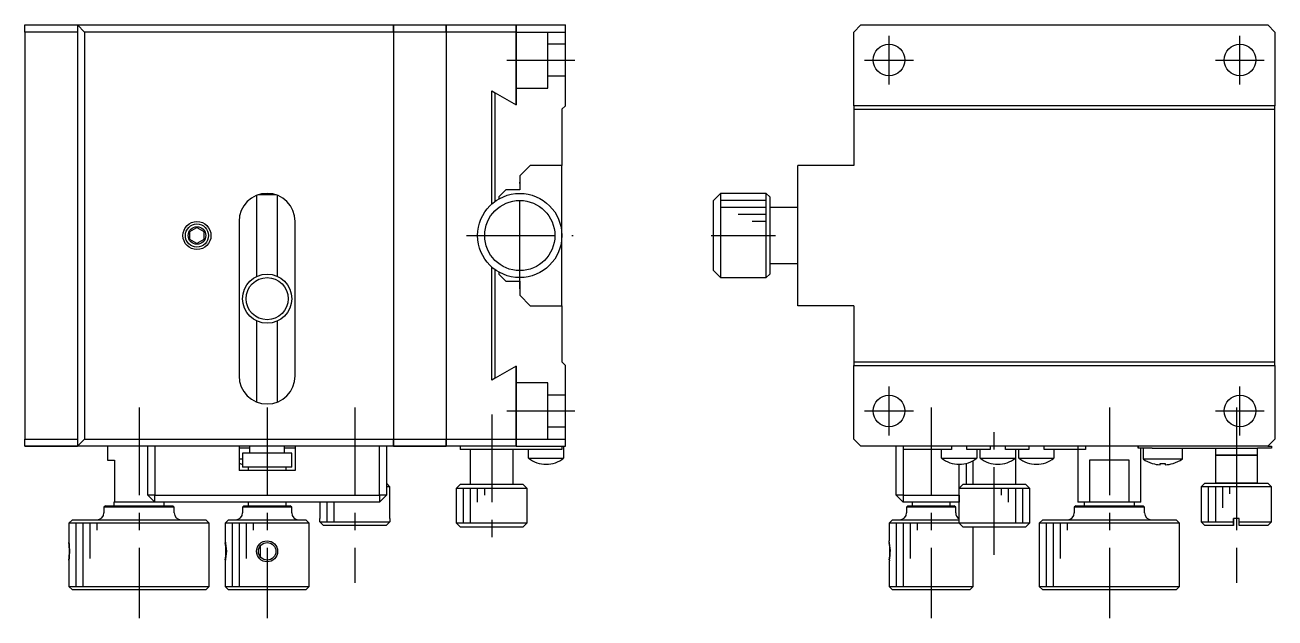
# Model space of a CAD drawing. Extents: x -6 to 389, y 3 to 319.
# Drawn here: x 211 to 389.2, y 127.4 to 211.9 of the extents above; entities that cross this region are included whole.
import ezdxf

# ---------------------------------------------------------------- set-up
doc = ezdxf.new("R2010")
doc.units = 0
doc.header["$LTSCALE"] = 10
doc.linetypes.add('CENTER', pattern=[2, 1.25, -0.25, 0.25, -0.25])
doc.linetypes.add('DASHED', pattern=[3.5, 2, -1.5])
doc.layers.get('0').update_dxf_attribs({"linetype": 'CONTINUOUS'})
doc.layers.add('CENTER', color=1, linetype='CENTER')

msp = doc.modelspace()

# ---------------------------------------------------------------- linework, layer by layer
at = {"color": 7, "linetype": 'CONTINUOUS'}
for p, q in [((211.036926, 211.920973), (218.536926, 211.920973)), ((211.036926, 210.920973), (211.036926, 211.920973)), ((218.536926, 210.920973), (211.036926, 210.920973)), ((211.036926, 210.920973), (211.036926, 152.920973)), ((218.536926, 211.920973), (218.536926, 210.920973)), ((219.536926, 210.920973), (218.536926, 211.920973)), ((218.536926, 211.920973), (263.536926, 211.920973)), ((218.536926, 210.920973), (218.536926, 152.920973)), ((263.536926, 210.920973), (219.536926, 210.920973)), ((219.536926, 210.920973), (219.536926, 152.920973)), ((263.536926, 211.920973), (263.536926, 210.920973)), ((263.536926, 211.920973), (271.036926, 211.920973)), ((263.536926, 210.920973), (263.536926, 211.920973)), ((263.536926, 210.920973), (263.536926, 152.920973)), ((271.036926, 210.920973), (263.536926, 210.920973)), ((263.536926, 210.920973), (263.536926, 152.920973)), ((271.036926, 211.920973), (271.036926, 210.920973)), ((271.036926, 211.920973), (281.036926, 211.920973)), ((271.036926, 210.920973), (271.036926, 211.920973)), ((271.036926, 210.920973), (271.036926, 152.920973)), ((281.036926, 210.920973), (271.036926, 210.920973)), ((271.036926, 210.920973), (271.036926, 152.920973)), ((281.036926, 211.920973), (281.036926, 210.920973)), ((281.036926, 211.920973), (288.036926, 211.920973)), ((281.036926, 210.920973), (281.036926, 211.920973)), ((281.036926, 210.920973), (281.036926, 200.530973)), ((281.036926, 200.530973), (281.036926, 210.920973)), ((281.036926, 210.920973), (288.036926, 210.920973)), ((288.036926, 210.920973), (288.036926, 211.920973)), ((288.036926, 200.420972), (288.036926, 210.920973)), ((329.152629, 210.920973), (330.152629, 211.920973)), ((329.152629, 200.420972), (329.152629, 210.920973)), ((330.152629, 211.920973), (388.15263, 211.920973)), ((388.15263, 211.920973), (389.15263, 210.920973)), ((389.15263, 210.920973), (389.15263, 200.420972)), ((277.536926, 202.550973), (278.036926, 202.262298)), ((277.536926, 186.393108), (277.536926, 202.550973)), ((278.036926, 202.263024), (281.036926, 200.530973)), ((278.036926, 202.262298), (278.036926, 202.263024)), ((278.036926, 202.262298), (281.036926, 200.530247)), ((278.036926, 186.79437), (278.036926, 202.262298)), ((281.036926, 200.530973), (281.036926, 200.530247)), ((288.036926, 200.420972), (287.536926, 199.920972)), ((287.536926, 199.920972), (287.536926, 191.920972)), ((389.15263, 200.420972), (329.152629, 200.420972)), ((329.152629, 200.420972), (329.152629, 199.920972)), ((329.152629, 199.920972), (389.15263, 199.920972)), ((329.152629, 199.920972), (329.152629, 191.920972)), ((389.15263, 199.920972), (389.15263, 200.420972)), ((389.15263, 163.920972), (389.15263, 199.920972)), ((283.036928, 191.920972), (281.536927, 190.420971)), ((287.536926, 191.920972), (283.036928, 191.920972)), ((287.536926, 181.920973), (287.536926, 191.920972)), ((321.152629, 171.920974), (321.152629, 191.920972)), ((329.152629, 191.920972), (321.152629, 191.920972)), ((281.536927, 190.420971), (281.536927, 188.420972)), ((244.036926, 187.629072), (244.036926, 176.08325)), ((246.785926, 187.720973), (244.287926, 187.720973)), ((247.036926, 176.08325), (247.036926, 187.629072)), ((279.536928, 188.420972), (278.536928, 187.420972)), ((278.536928, 187.420972), (278.536928, 187.117126)), ((281.536927, 188.420972), (279.536928, 188.420972)), ((310.152629, 187.920973), (309.152629, 186.920973)), ((310.152629, 187.920973), (310.152629, 181.920973)), ((316.652629, 187.920973), (310.152629, 187.920973)), ((316.652629, 181.920973), (316.652629, 187.920973)), ((317.152629, 187.420973), (316.652629, 187.920973)), ((317.152629, 187.420973), (317.152629, 181.920973)), ((309.152629, 181.920973), (309.152629, 186.920973)), ((321.152629, 185.920973), (317.152629, 185.920973)), ((241.536926, 183.920973), (241.536926, 161.920973)), ((249.536926, 161.920973), (249.536926, 183.920973)), ((234.536926, 182.498323), (235.536926, 183.075673)), ((234.536926, 181.343623), (234.536926, 182.498323)), ((235.536926, 183.075673), (236.536926, 182.498323)), ((236.536926, 182.498323), (236.536926, 181.343622)), ((287.536926, 171.920974), (287.536926, 181.920973)), ((309.152629, 176.920973), (309.152629, 181.920973)), ((310.152629, 181.920973), (310.152629, 175.920973)), ((316.652629, 175.920973), (316.652629, 181.920973)), ((317.152629, 181.920973), (317.152629, 176.420973)), ((235.536926, 180.766272), (234.536926, 181.343623)), ((236.536926, 181.343622), (235.536926, 180.766272)), ((277.536926, 161.290247), (277.536926, 177.448838)), ((278.036926, 161.578922), (278.036926, 177.047577)), ((278.536928, 176.72482), (278.536928, 176.420974)), ((278.536928, 176.420974), (279.536928, 175.420974)), ((309.152629, 176.920973), (310.152629, 175.920973)), ((316.652629, 175.920973), (317.152629, 176.420973)), ((317.152629, 177.920973), (321.152629, 177.920973)), ((279.536928, 175.420974), (281.536927, 175.420974)), ((281.536927, 175.420974), (281.536927, 173.420974)), ((310.152629, 175.920973), (316.652629, 175.920973)), ((281.536927, 173.420974), (283.036928, 171.920974)), ((283.036928, 171.920974), (287.536926, 171.920974)), ((287.536926, 171.920974), (287.536926, 163.920972)), ((329.152629, 171.920974), (321.152629, 171.920974)), ((329.152629, 171.920974), (329.152629, 163.920972)), ((244.036926, 169.758695), (244.036926, 169.758594)), ((244.036926, 169.758575), (244.036926, 158.212873)), ((247.036926, 169.758576), (247.036926, 169.758695)), ((247.036926, 158.212873), (247.036926, 169.758557)), ((287.536926, 163.920972), (288.036926, 163.420972)), ((329.152629, 163.920972), (389.15263, 163.920972)), ((329.152629, 163.920972), (329.152629, 163.420972)), ((389.15263, 163.420972), (389.15263, 163.920972)), ((281.036926, 163.310973), (278.036926, 161.578922)), ((281.036926, 163.310973), (278.036926, 161.578922)), ((281.036926, 163.310973), (281.036926, 152.920973)), ((281.036926, 152.920972), (281.036926, 163.310973)), ((288.036926, 152.920972), (288.036926, 163.420972)), ((329.152629, 152.920972), (329.152629, 163.420972)), ((329.152629, 163.420972), (389.15263, 163.420972)), ((389.15263, 163.420972), (389.15263, 152.920972)), ((278.036926, 161.578922), (277.536926, 161.290247)), ((211.036926, 152.920973), (218.536926, 152.920973)), ((211.036926, 151.920973), (211.036926, 152.920973)), ((218.536926, 151.920973), (211.036926, 151.920973)), ((211.036926, 151.920973), (218.536926, 151.920973)), ((218.536926, 152.920973), (218.536926, 151.920973)), ((219.536926, 152.920973), (218.536926, 151.920973)), ((263.536926, 151.920973), (218.536926, 151.920973)), ((219.536926, 152.920973), (263.536926, 152.920973)), ((222.786926, 151.920973), (222.786926, 149.920973)), ((228.536926, 144.920973), (228.536926, 151.920973)), ((229.536926, 151.920973), (229.536926, 144.920973)), ((241.536926, 151.920973), (241.536926, 148.420973)), ((243.036926, 151.620973), (241.536926, 151.620973)), ((243.036926, 151.920973), (243.036926, 150.920973)), ((248.036926, 150.920973), (248.036926, 151.920973)), ((249.536926, 151.620973), (248.036926, 151.620973)), ((249.536926, 151.920973), (249.536926, 148.420973)), ((261.536926, 144.920973), (261.536926, 151.920973)), ((262.536926, 151.920973), (262.536926, 144.920973)), ((263.536926, 152.920973), (263.536926, 151.920973)), ((263.536926, 151.920973), (263.536926, 152.920973)), ((263.536926, 152.920973), (271.036926, 152.920973)), ((271.036926, 151.920973), (263.536926, 151.920973)), ((263.536926, 151.920973), (271.036926, 151.920973)), ((271.036926, 152.920973), (271.036926, 151.920973)), ((271.036926, 152.920973), (281.036926, 152.920973)), ((271.036926, 151.920973), (271.036926, 152.920973)), ((281.036926, 151.920973), (271.036926, 151.920973)), ((273.036925, 151.920973), (273.036925, 151.420973)), ((275.036925, 151.420973), (273.036925, 151.420973)), ((274.536926, 146.420973), (274.536926, 151.420973)), ((285.536926, 151.420973), (275.036925, 151.420973)), ((280.536926, 151.420973), (280.536926, 146.420973)), ((281.036926, 152.920973), (281.036926, 151.920973)), ((281.036926, 152.920972), (288.036926, 152.920972)), ((281.036926, 151.920973), (281.036926, 152.920972)), ((281.036926, 151.920973), (288.036926, 151.920972)), ((282.786926, 150.198474), (282.786926, 151.420973)), ((287.536926, 151.420973), (285.536926, 151.420973)), ((287.536926, 151.920973), (287.536926, 151.420973)), ((287.786926, 151.920973), (287.786926, 150.198474)), ((288.036926, 151.920972), (288.036926, 152.920972)), ((330.152629, 151.920972), (329.152629, 152.920972)), ((388.15263, 151.920972), (330.152629, 151.920972)), ((335.152629, 144.920973), (335.152629, 151.920973)), ((336.152629, 151.920973), (336.152629, 144.920973)), ((336.152631, 151.920971), (336.152631, 151.420971)), ((338.152631, 151.420971), (336.152631, 151.420971)), ((343.062904, 151.420971), (338.152631, 151.420971)), ((341.652629, 150.198472), (341.652629, 151.420971)), ((343.062904, 151.920971), (343.062904, 151.420971)), ((345.242354, 151.420971), (345.242354, 151.920971)), ((348.562904, 151.420971), (345.242354, 151.420971)), ((346.652629, 151.420971), (346.652629, 150.198472)), ((347.152629, 150.198472), (347.152629, 151.420971)), ((348.562904, 151.920971), (348.562904, 151.420971)), ((350.742354, 151.420971), (350.742354, 151.920971)), ((354.062904, 151.420971), (350.742354, 151.420971)), ((352.152629, 151.420971), (352.152629, 150.198472)), ((352.652629, 150.198472), (352.652629, 151.420971)), ((354.062904, 151.920971), (354.062904, 151.420971)), ((356.242354, 151.420971), (356.242354, 151.920971)), ((360.152629, 151.420971), (356.242354, 151.420971)), ((357.652629, 151.420971), (357.652629, 150.198472)), ((362.152629, 151.420971), (360.152629, 151.420971)), ((361.052629, 151.920973), (361.052629, 143.920973)), ((362.152629, 151.920971), (362.152629, 151.420971)), ((369.652629, 151.620973), (369.652629, 151.920973)), ((369.652629, 151.920973), (369.652629, 151.620973)), ((371.652629, 151.620973), (369.652629, 151.620973)), ((370.052629, 143.920973), (370.052629, 151.620973)), ((370.352629, 151.620973), (370.352629, 150.07851)), ((371.652629, 151.620973), (383.652629, 151.620973)), ((375.952629, 150.07851), (375.952629, 151.620973)), ((380.652629, 151.620973), (380.652629, 150.620973)), ((383.652629, 151.620973), (386.652629, 151.620973)), ((388.652629, 151.620973), (386.652629, 151.620973)), ((386.652629, 150.620973), (386.652629, 151.620973)), ((389.15263, 152.920972), (388.15263, 151.920972)), ((388.152631, 151.920973), (388.652629, 151.920973)), ((388.652629, 151.920973), (388.652629, 151.620973)), ((222.786926, 149.920973), (223.786926, 149.920973)), ((223.786926, 149.920973), (223.786926, 143.920973)), ((241.536926, 150.07851), (242.036926, 150.07851)), ((249.036926, 150.920973), (242.036926, 150.920973)), ((242.036926, 150.920973), (242.036926, 148.920973)), ((249.036926, 148.920973), (249.036926, 150.920973)), ((282.786926, 150.198474), (287.786926, 150.198474)), ((341.652629, 150.198472), (346.652629, 150.198472)), ((346.152629, 146.420971), (346.152629, 149.856869)), ((347.152629, 150.198472), (352.152629, 150.198472)), ((352.152629, 150.198471), (352.152629, 146.420971)), ((352.652629, 150.198472), (357.652629, 150.198472)), ((368.381056, 149.920973), (362.724201, 149.920973)), ((362.724201, 149.920973), (362.724201, 143.920973)), ((368.381056, 143.920973), (368.381056, 149.920973)), ((370.352629, 150.07851), (375.952629, 150.07851)), ((383.652629, 150.620973), (380.652629, 150.620973)), ((380.652629, 150.620973), (386.652629, 150.620973)), ((380.652629, 150.620973), (380.652629, 146.620973)), ((385.774815, 150.620973), (383.652629, 150.620973)), ((386.652629, 150.620973), (385.774815, 150.620973)), ((386.652629, 146.620973), (386.652629, 150.620973)), ((241.536926, 149.451277), (241.578331, 149.451277)), ((249.536926, 148.420973), (241.536926, 148.420973)), ((249.036926, 148.920973), (242.036926, 148.920973)), ((242.836926, 148.920973), (242.836926, 148.420973)), ((248.236926, 148.420973), (248.236926, 148.920973)), ((344.152629, 144.920973), (344.152629, 149.320971)), ((345.152629, 149.447988), (345.152629, 146.420971)), ((371.652629, 149.451277), (371.694033, 149.451277)), ((372.802629, 149.451277), (373.502629, 149.451277)), ((372.802629, 149.245533), (372.802629, 149.451277)), ((373.502629, 149.451277), (373.502629, 149.245533)), ((374.611224, 149.451277), (374.652629, 149.451277)), ((263.036926, 146.120973), (262.536926, 146.620973)), ((263.036926, 146.120973), (262.536926, 146.120973)), ((263.036926, 141.620973), (263.036926, 146.120973)), ((272.536926, 145.920973), (273.036926, 146.420973)), ((282.036926, 146.420973), (273.036926, 146.420973)), ((282.036926, 146.420973), (282.536926, 145.920973)), ((344.152629, 145.920971), (344.652629, 146.420971)), ((349.152629, 146.420971), (344.652629, 146.420971)), ((353.652629, 146.420971), (349.152629, 146.420971)), ((353.652629, 146.420971), (354.152629, 145.920971)), ((379.152629, 146.620973), (378.652629, 146.120973)), ((383.652629, 146.120973), (378.652629, 146.120973)), ((378.652629, 146.120973), (378.652629, 141.120973)), ((379.152629, 146.620973), (383.652629, 146.620973)), ((379.152629, 146.620973), (380.652629, 146.620973)), ((380.652629, 146.620973), (386.652629, 146.620973)), ((383.652629, 146.620973), (380.652629, 146.620973)), ((383.652629, 146.620973), (388.152629, 146.620973)), ((386.652629, 146.620973), (383.652629, 146.620973)), ((388.652629, 146.120973), (383.652629, 146.120973)), ((386.652629, 146.620973), (388.152629, 146.620973)), ((388.652629, 146.120973), (388.152629, 146.620973)), ((388.652629, 141.120973), (388.652629, 146.120973)), ((229.536926, 143.920973), (228.536926, 144.920973)), ((229.536926, 144.920973), (228.536926, 144.920973)), ((229.536926, 143.920973), (229.536926, 144.920973)), ((229.536926, 144.920973), (261.536926, 144.920973)), ((262.536926, 144.920973), (261.536926, 143.920973)), ((261.536926, 144.920973), (261.536926, 143.920973)), ((262.536926, 144.920973), (261.536926, 144.920973)), ((272.536926, 145.920973), (282.536926, 145.920973)), ((272.536926, 140.920973), (272.536926, 145.920973)), ((282.536926, 145.920973), (282.536926, 140.920973)), ((335.152629, 144.920973), (336.152629, 143.920973)), ((336.152629, 144.920973), (335.152629, 144.920973)), ((336.152629, 144.920973), (344.152629, 144.920973)), ((336.152629, 144.920973), (336.152629, 143.920973)), ((344.152629, 145.920971), (349.152629, 145.920971)), ((344.152629, 140.920971), (344.152629, 145.920971)), ((344.152629, 144.920973), (344.152629, 143.920973)), ((349.152629, 145.920971), (354.152629, 145.920971)), ((354.152629, 145.920971), (354.152629, 140.920971)), ((222.486926, 143.420973), (222.286926, 143.220973)), ((232.286926, 143.220973), (222.286926, 143.220973)), ((222.286926, 143.220973), (222.286926, 142.420973)), ((222.486926, 143.420973), (232.086926, 143.420973)), ((223.686926, 143.920973), (223.686926, 143.420973)), ((223.786926, 143.920973), (223.686926, 143.920973)), ((229.536926, 143.920973), (223.786926, 143.920973)), ((261.536926, 143.920973), (229.536926, 143.920973)), ((230.886926, 143.420973), (230.886926, 143.920973)), ((232.286926, 143.220973), (232.086926, 143.420973)), ((232.286926, 142.420973), (232.286926, 143.220973)), ((242.236926, 143.420973), (242.036926, 143.220973)), ((249.036926, 143.220973), (242.036926, 143.220973)), ((242.036926, 143.220973), (242.036926, 142.420973)), ((242.236926, 143.420973), (248.836926, 143.420973)), ((242.836926, 143.920973), (242.836926, 143.420973)), ((248.236926, 143.420973), (248.236926, 143.920973)), ((249.036926, 143.220973), (248.836926, 143.420973)), ((249.036926, 142.420973), (249.036926, 143.220973)), ((253.036926, 143.920973), (253.036926, 141.620973)), ((340.152629, 143.920973), (336.152629, 143.920973)), ((336.852629, 143.420973), (336.652629, 143.220973)), ((343.652629, 143.220973), (336.652629, 143.220973)), ((336.652629, 143.220973), (336.652629, 142.420973)), ((336.852629, 143.420973), (343.452629, 143.420973)), ((337.452629, 143.920973), (337.452629, 143.420973)), ((344.152629, 143.920973), (340.152629, 143.920973)), ((342.852629, 143.420973), (342.852629, 143.920973)), ((343.652629, 143.220973), (343.452629, 143.420973)), ((343.652629, 142.420973), (343.652629, 143.220973)), ((360.752629, 143.420973), (360.552629, 143.220973)), ((365.552629, 143.220973), (360.552629, 143.220973)), ((360.552629, 143.220973), (360.552629, 142.420973)), ((360.752629, 143.420973), (365.552629, 143.420973)), ((362.724201, 143.920973), (361.052629, 143.920973)), ((361.952629, 143.920973), (361.952629, 143.420973)), ((364.710014, 143.920973), (362.724201, 143.920973)), ((366.395244, 143.920973), (364.710014, 143.920973)), ((365.552629, 143.420973), (370.352629, 143.420973)), ((370.552629, 143.220973), (365.552629, 143.220973)), ((368.381056, 143.920973), (366.395244, 143.920973)), ((370.052629, 143.920973), (368.381056, 143.920973)), ((369.152629, 143.420973), (369.152629, 143.920973)), ((370.552629, 143.220973), (370.352629, 143.420973)), ((370.552629, 142.420973), (370.552629, 143.220973)), ((217.786926, 141.420973), (217.286926, 140.920973)), ((237.286926, 140.920973), (217.286926, 140.920973)), ((217.286926, 140.920973), (217.286926, 138.420968)), ((217.786926, 141.420973), (236.786926, 141.420973)), ((237.286926, 140.920973), (236.786926, 141.420973)), ((237.286926, 131.920973), (237.286926, 140.920973)), ((240.036926, 141.420973), (239.536926, 140.920973)), ((251.536926, 140.920973), (239.536926, 140.920973)), ((239.536926, 140.920973), (239.536926, 138.420918)), ((240.036926, 141.420973), (251.036926, 141.420973)), ((251.536926, 140.920973), (251.036926, 141.420973)), ((251.536926, 131.920973), (251.536926, 140.920973)), ((253.052952, 141.620973), (253.036926, 141.620973)), ((253.052952, 141.620973), (253.036926, 141.620973)), ((253.052952, 141.120973), (253.052952, 141.620973)), ((253.554739, 140.620973), (253.052952, 141.120973)), ((253.052952, 141.120973), (263.0209, 141.120973)), ((263.0209, 141.120973), (262.519113, 140.620973)), ((263.036926, 141.620973), (263.0209, 141.620973)), ((263.036926, 141.620973), (263.0209, 141.620973)), ((263.0209, 141.620973), (263.0209, 141.120973)), ((282.536926, 140.920973), (272.536926, 140.920973)), ((273.036926, 140.420973), (272.536926, 140.920973)), ((282.536926, 140.920973), (282.036926, 140.420973)), ((334.652629, 141.420973), (334.152629, 140.920973)), ((340.152629, 140.920973), (334.152629, 140.920973)), ((334.152629, 140.920973), (334.152629, 138.420968)), ((334.652629, 141.420973), (340.152629, 141.420973)), ((340.152629, 141.420973), (344.152629, 141.420973)), ((346.152629, 140.920973), (340.152629, 140.920973)), ((349.152629, 140.920971), (344.152629, 140.920971)), ((344.652629, 140.420971), (344.152629, 140.920971)), ((354.152629, 140.920971), (349.152629, 140.920971)), ((354.152629, 140.920971), (353.652629, 140.420971)), ((356.052629, 141.420973), (355.552629, 140.920973)), ((365.552629, 140.920973), (355.552629, 140.920973)), ((355.552629, 140.920973), (355.552629, 131.920973)), ((356.052629, 141.420973), (365.552629, 141.420973)), ((365.552629, 141.420973), (375.052629, 141.420973)), ((375.552629, 140.920973), (365.552629, 140.920973)), ((375.552629, 140.920973), (375.052629, 141.420973)), ((375.552629, 131.920973), (375.552629, 140.920973)), ((378.652629, 141.120973), (383.252629, 141.120973)), ((378.652629, 141.120973), (379.152629, 140.620973)), ((384.052629, 141.620973), (383.252629, 141.620973)), ((383.252629, 141.620973), (383.252629, 141.120973)), ((383.252629, 141.120973), (383.252629, 141.620973)), ((383.252629, 141.120973), (383.252629, 140.620973)), ((383.252629, 140.620973), (383.252629, 141.120973)), ((384.052629, 141.120973), (384.052629, 141.620973)), ((384.052629, 141.120973), (388.652629, 141.120973)), ((384.052629, 140.620973), (384.052629, 141.120973)), ((388.152629, 140.620973), (388.652629, 141.120973)), ((262.519113, 140.620973), (253.554739, 140.620973)), ((262.519113, 140.620973), (253.554739, 140.620973)), ((273.036926, 140.420973), (282.036926, 140.420973)), ((344.652629, 140.420971), (349.152629, 140.420971)), ((346.152629, 131.920973), (346.152629, 140.420971)), ((349.152629, 140.420971), (353.652629, 140.420971)), ((383.252629, 140.620973), (379.152629, 140.620973)), ((388.152629, 140.620973), (384.052629, 140.620973)), ((239.536926, 138.170973), (239.537306, 138.169148)), ((244.536926, 137.67058), (244.536926, 136.171439)), ((217.286926, 135.420978), (217.286926, 131.920973)), ((239.536926, 135.420978), (239.536926, 131.920973)), ((334.152629, 135.421191), (334.152629, 131.920973)), ((217.286926, 131.920973), (237.286926, 131.920973)), ((217.286926, 131.920973), (217.786926, 131.420973)), ((236.786926, 131.420973), (237.286926, 131.920973)), ((239.536926, 131.920973), (251.536926, 131.920973)), ((239.536926, 131.920973), (240.036926, 131.420973)), ((251.036926, 131.420973), (251.536926, 131.920973)), ((334.152629, 131.920973), (340.152629, 131.920973)), ((334.152629, 131.920973), (334.652629, 131.420973)), ((340.152629, 131.920973), (346.152629, 131.920973)), ((345.652629, 131.420973), (346.152629, 131.920973)), ((355.552629, 131.920973), (375.552629, 131.920973)), ((355.552629, 131.920973), (356.052629, 131.420973)), ((375.052629, 131.420973), (375.552629, 131.920973)), ((236.786926, 131.420973), (217.786926, 131.420973)), ((251.036926, 131.420973), (240.036926, 131.420973)), ((340.152629, 131.420973), (334.652629, 131.420973)), ((345.652629, 131.420973), (340.152629, 131.420973)), ((375.052629, 131.420973), (356.052629, 131.420973))]:
    msp.add_line(p, q, dxfattribs=at)
at = {"color": 3, "linetype": 'DASHED'}
for p, q in [((285.536928, 202.920973), (285.536928, 210.920973)), ((288.036926, 209.170973), (285.536928, 209.170973)), ((285.536928, 204.670973), (288.036926, 204.670973)), ((281.036928, 202.920973), (285.536928, 202.920973)), ((285.536928, 160.920973), (281.036928, 160.920973)), ((285.536928, 152.920972), (285.536928, 160.920973)), ((288.036926, 159.170973), (285.536928, 159.170973)), ((285.536928, 154.670973), (288.036926, 154.670973))]:
    msp.add_line(p, q, dxfattribs=at)
at = {"color": 3, "linetype": 'CONTINUOUS'}
for p, q in [((316.652629, 186.920973), (310.152629, 186.920973)), ((316.652629, 185.920973), (310.152629, 185.920973)), ((316.652629, 184.920973), (312.652629, 184.920973)), ((316.652629, 183.920973), (314.652629, 183.920973)), ((247.036921, 169.758576), (247.036921, 169.758693)), ((379.652629, 146.120973), (379.652629, 141.120973)), ((380.652629, 146.120973), (380.652629, 141.120973)), ((381.652629, 146.120973), (381.652629, 143.120973)), ((382.652629, 146.120973), (382.652629, 145.120973)), ((383.652629, 146.120973), (383.652629, 141.120973)), ((383.652629, 146.120973), (383.652629, 141.120973)), ((273.536926, 140.920973), (273.536926, 145.920973)), ((274.536926, 140.920973), (274.536926, 145.920973)), ((275.536926, 143.920973), (275.536926, 145.920973)), ((276.536926, 144.920973), (276.536926, 145.920973)), ((350.152629, 145.920971), (350.152629, 144.920971)), ((351.152629, 145.920971), (351.152629, 143.920971)), ((352.152629, 145.920971), (352.152629, 140.920971)), ((353.152629, 145.920971), (353.152629, 140.920971)), ((254.036926, 143.920973), (254.036926, 141.120973)), ((255.036926, 143.920973), (255.036926, 141.120973)), ((218.286926, 140.920973), (218.286926, 131.920973)), ((219.286926, 140.920973), (219.286926, 131.920973)), ((220.286926, 140.920973), (220.286926, 135.920973)), ((221.286926, 140.920973), (221.286926, 139.920973)), ((240.536926, 140.920973), (240.536926, 131.920973)), ((241.536926, 140.920973), (241.536926, 131.920973)), ((242.536926, 140.920973), (242.536926, 135.920973)), ((243.536926, 140.920973), (243.536926, 139.920973)), ((335.152629, 140.920973), (335.152629, 131.920973)), ((336.152629, 140.920973), (336.152629, 131.920973)), ((337.152629, 140.920973), (337.152629, 135.920973)), ((338.152629, 140.920973), (338.152629, 139.920973)), ((356.552629, 140.920973), (356.552629, 131.920973)), ((357.552629, 140.920973), (357.552629, 131.920973)), ((358.552629, 140.920973), (358.552629, 135.920973)), ((359.552629, 140.920973), (359.552629, 139.920973)), ((217.286926, 138.420968), (217.400065, 136.920973)), ((239.536926, 138.420968), (239.72745, 136.920973)), ((217.400065, 136.920973), (217.286926, 135.420978)), ((239.72745, 136.920973), (239.536926, 135.420978)), ((334.207803, 135.659648), (334.152629, 135.420978))]:
    msp.add_line(p, q, dxfattribs=at)
at = {"color": 7, "linetype": 'CONTINUOUS'}
for centre, radius in [((334.15263, 206.920973), 2.25), ((384.15263, 206.920973), 2.25), ((281.536927, 181.920973), 6), ((281.536927, 181.920973), 5), ((235.536926, 181.920973), 1.65), ((235.536926, 181.920973), 1.25), ((245.536926, 172.920973), 3.5), ((245.536926, 172.920973), 3), ((334.15263, 156.920973), 2.25), ((384.15263, 156.920973), 2.25), ((245.536871, 136.920978), 1.249995)]:
    msp.add_circle(centre, radius, dxfattribs=at)
at = {"color": 3, "linetype": 'CONTINUOUS'}
for centre, radius in [((235.536926, 181.920973), 2), ((245.536416, 136.921036), 1.499937)]:
    msp.add_circle(centre, radius, dxfattribs=at)
at = {"color": 7, "linetype": 'CONTINUOUS'}
for centre, radius, start, end in [((245.536926, 183.920973), 4, 0, 180), ((245.536926, 161.920973), 4, 180, 0), ((285.286926, 153.320973), 4, 231.317813, 270), ((285.286926, 153.320973), 4, 270, 308.682187), ((344.152629, 153.320971), 4, 231.317813, 270), ((344.152629, 153.320971), 4, 270, 308.682187), ((349.652629, 153.320971), 4, 231.317813, 270), ((349.652629, 153.320971), 4, 270, 308.682187), ((355.152629, 153.320971), 4, 231.317813, 270), ((355.152629, 153.320971), 4, 270, 308.682187), ((373.152629, 154.220973), 5, 235.944202, 252.542397), ((373.152629, 154.220973), 5, 287.457603, 304.055798), ((243.036926, 154.220973), 4.987735, 252.996124, 258.43428), ((373.152629, 154.220973), 4.987735, 252.996124, 265.976126), ((373.152629, 154.220973), 4.987735, 274.023874, 287.003876), ((221.286926, 142.420973), 1, 270, 0), ((233.286926, 142.420973), 1, 180, 270), ((241.036926, 142.420973), 1, 270, 0), ((250.036926, 142.420973), 1, 180, 270), ((335.652629, 142.420973), 1, 270, 0), ((344.652629, 142.420973), 1, 180, 240), ((359.552629, 142.420973), 1, 270, 0), ((371.552629, 142.420973), 1, 180, 270), ((207.36522, 136.920973), 10.000138, 352.819343, 7.180657), ((233.668023, 136.920973), 6.000544, 347.976407, 12.023593), ((328.283826, 136.920973), 6.000445, 347.976207, 12.023793)]:
    msp.add_arc(centre, radius, start, end, dxfattribs=at)
at = {"color": 3, "linetype": 'CONTINUOUS'}
msp.add_arc((328.365442, 136.924122), 5.977631, 347.787717, 14.501642, dxfattribs=at)
at = {"layer": 'CENTER', "color": 1, "linetype": 'CENTER'}
for p, q in [((334.15263, 203.445973), (334.15263, 210.395973)), ((384.15263, 203.445973), (384.15263, 210.395973)), ((279.686926, 206.920973), (289.386926, 206.920973)), ((330.67763, 206.920973), (337.62763, 206.920973)), ((380.67763, 206.920973), (387.62763, 206.920973)), ((281.536927, 174.320973), (281.536927, 189.520973)), ((273.936927, 181.920973), (289.136927, 181.920973)), ((308.827629, 181.920973), (317.977629, 181.920973)), ((334.15263, 153.445973), (334.15263, 160.395973)), ((384.15263, 153.445973), (384.15263, 160.395973)), ((227.286926, 157.420973), (227.286926, 127.420973)), ((245.536926, 157.420973), (245.536926, 127.420973)), ((258.036926, 157.420973), (258.036926, 132.420973)), ((279.686926, 156.920973), (289.386926, 156.920973)), ((330.67763, 156.920973), (337.62763, 156.920973)), ((340.152629, 157.420973), (340.152629, 127.420973)), ((365.552629, 157.420973), (365.552629, 127.420973)), ((380.67763, 156.920973), (387.62763, 156.920973)), ((383.652629, 157.420973), (383.652629, 132.420973)), ((277.536926, 156.420973), (277.536926, 136.420973)), ((349.152629, 136.420971), (349.152629, 156.420971))]:
    msp.add_line(p, q, dxfattribs=at)

doc.saveas('drawing.dxf')
